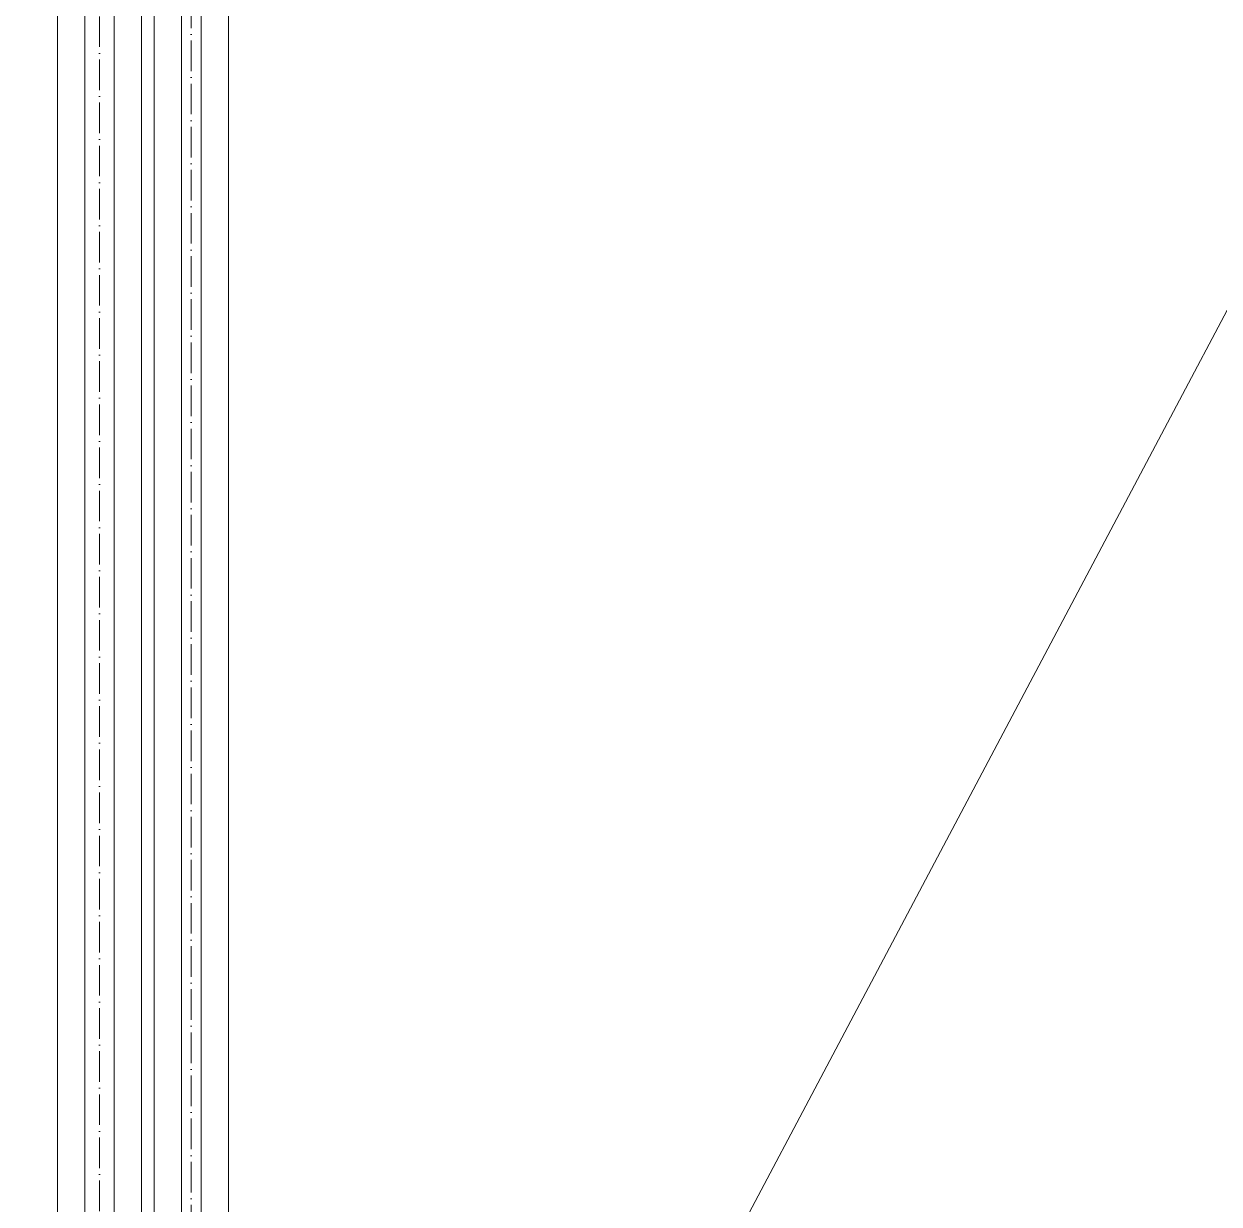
# Model space of a CAD drawing. Header units: millimetres. Extents: x -88595 to 880822, y -1054509 to -148035.
# Drawn here: x 187735.9 to 188126.7, y -271016.9 to -270631 of the extents above; entities that cross this region are included whole.
import ezdxf

# ---------------------------------------------------------------- set-up
doc = ezdxf.new("R2010")
doc.units = ezdxf.units.MM
doc.linetypes.add('$0$ADSK_Осевая', pattern=[14, 10, -2, 0, -2])
for name, color, linetype, lineweight in [('Аннотация', 7, 'Continuous', 20), ('Изоляция', 7, 'Continuous', 18), ('Трубопровод', 7, 'Continuous', 18)]:
    doc.layers.add(name, color=color, linetype=linetype, lineweight=lineweight)

msp = doc.modelspace()

# ---------------------------------------------------------------- linework, layer by layer
at = {"layer": 'Аннотация'}
msp.add_line((187735.93, -271467.69), (188167.27, -270652.9), dxfattribs=at)
at = {"layer": 'Изоляция', "color": 190, "true_color": 0x8000ff}
for p, q in [((187778.49, -268309.49), (187778.49, -271436.06)), ((187802.84, -271436.06), (187802.84, -268309.49))]:
    msp.add_line(p, q, dxfattribs=at)
at = {"layer": 'Изоляция', "color": 134, "true_color": 0x00a6a6}
for p, q in [((187746.9, -268438.37), (187746.9, -271428.13)), ((187774.42, -271428.13), (187774.42, -268438.37))]:
    msp.add_line(p, q, dxfattribs=at)
at = {"layer": 'Трубопровод', "color": 190, "true_color": 0x8000ff}
for p, q in [((187787.49, -268309.49), (187787.49, -271436.06)), ((187793.84, -271436.06), (187793.84, -268309.49))]:
    msp.add_line(p, q, dxfattribs=at)
at = {"layer": 'Трубопровод', "color": 190, "linetype": '$0$ADSK_Осевая', "true_color": 0x8000ff}
msp.add_line((187790.66, -271436.06), (187790.66, -268309.49), dxfattribs=at)
msp.add_line((187790.66, -271436.06), (187790.66, -268309.49), dxfattribs=at)
at = {"layer": 'Трубопровод', "color": 134, "true_color": 0x00a6a6}
for p, q in [((187755.9, -268438.37), (187755.9, -271428.13)), ((187765.42, -271428.13), (187765.42, -268438.37))]:
    msp.add_line(p, q, dxfattribs=at)
at = {"layer": 'Трубопровод', "color": 134, "linetype": '$0$ADSK_Осевая', "true_color": 0x00a6a6}
msp.add_line((187760.66, -271428.13), (187760.66, -268438.37), dxfattribs=at)
msp.add_line((187760.66, -271428.13), (187760.66, -268438.37), dxfattribs=at)

doc.saveas('drawing.dxf')
